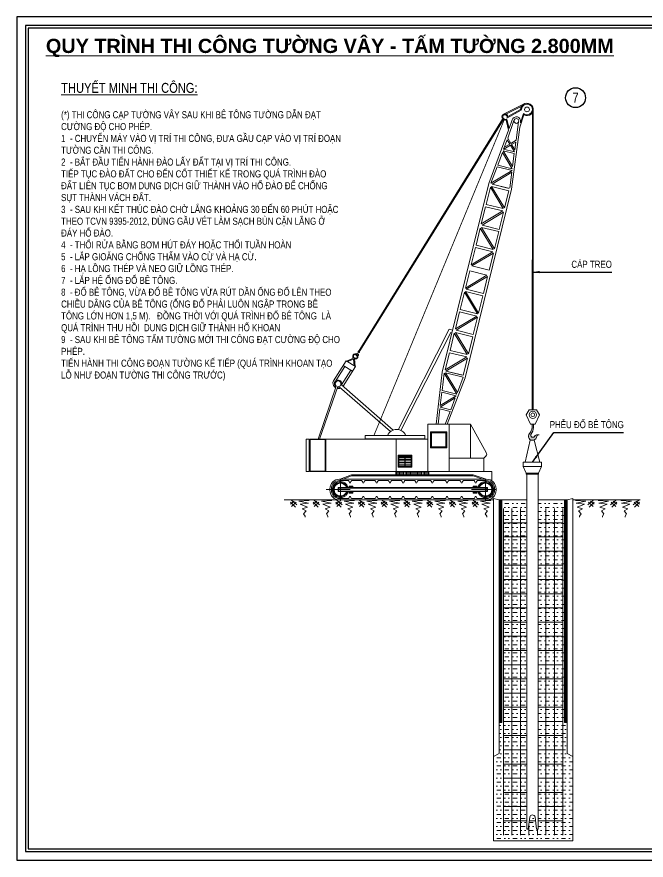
# Model space of a CAD drawing. Header units: millimetres. Extents: x -376071 to 28028791, y -269234 to 29325.
# Drawn here: x 279467 to 301639, y -216477 to -186777 of the extents above; entities that cross this region are included whole.
import ezdxf
from ezdxf.enums import TextEntityAlignment as Align

# ---------------------------------------------------------------- set-up
doc = ezdxf.new("R2010")
doc.units = ezdxf.units.MM
doc.header["$LTSCALE"] = 100
doc.set_wipeout_variables(frame=1)
doc.linetypes.add('CENTER', pattern=[50.8, 31.75, -6.35, 6.35, -6.35])
doc.linetypes.add('CONTINOUS', pattern=[0])
for name, color, linetype in [('01. TEXT TIEU DE', 7, 'Continuous'), ('03. HATCH 01', 8, 'Continuous'), ('03. HATCH 03', 5, 'Continuous')]:
    doc.layers.add(name, color=color, linetype=linetype)
for name, color, linetype, lineweight in [('02. leader', 8, 'CONTINOUS', 5), ('02. NET BAO', 7, 'CONTINOUS', 13), ('02. Net dam', 7, 'CONTINOUS', 13), ('02. net manh', 8, 'CONTINOUS', 0)]:
    doc.layers.add(name, color=color, linetype=linetype, lineweight=lineweight)
doc.styles.add('Arial 0.8', font='arial_0.ttf', dxfattribs={"width": 0.8, "height": 250})
doc.styles.add('Arial 1.2', font='arial_0.ttf', dxfattribs={"width": 1.2, "height": 500})
doc.dimstyles.new('KT1', dxfattribs={"dimtxt": 250, "dimasz": 1000, "dimexe": 100, "dimexo": 100, "dimgap": 50, "dimtad": 1, "dimdec": 0, "dimzin": 2, "dimdsep": 46, "dimtxsty": 'Standard', "dimblk2": 'OBLIQUE', "dimcen": 0.09, "dimdle": 100, "dimclrt": 2, "dimadec": 0, "dimazin": 0, "dimtfac": 1, "dimtdec": 0, "dimtofl": 0, "dimtmove": 0, "dimatfit": 3, "dimfxl": 1, "dimtolj": 1, "dimtzin": 2, "dimarcsym": 0})

# ---------------------------------------------------------------- blocks, each defined once
blk = doc.blocks.new('*U338')
at = {"layer": '02. net manh'}
for p, q in [((-198, 264), (-329, 166)), ((-132, 232), (-296, 75)), ((329, 296), (-37, 262)), ((-37, 262), (309, 199)), ((309, 199), (12, 158)), ((12, 158), (274, 61)), ((274, 61), (88, -8)), ((88, -8), (219, -70)), ((219, -70), (136, -180)), ((136, -180), (184, -256)), ((184, -256), (184, -297))]:
    blk.add_line(p, q, dxfattribs=at)
for points in [[(-107, 133), (-296, 297)], [(-148, 59), (-329, 232)]]:
    blk.add_lwpolyline(points, dxfattribs=at)
blk = doc.blocks.new('*U337')
at = {"color": 0, "linetype": 'ByBlock', "lineweight": -2, "transparency": 16777216}
for p in [(-6400, 0), (-5600, 0), (-4800, 0), (-4000, 0), (-3200, 0), (-2400, 0), (-1600, 0), (-800, 0), (0, 0)]:
    blk.add_blockref('*U338', p, dxfattribs=at)
blk = doc.blocks.new('_OBLIQUE')
at = {"color": 0, "linetype": 'ByBlock'}
blk.add_line((-0.5, -0.5), (0.5, 0.5), dxfattribs=at)
blk = doc.blocks.new('*U301')
blk.add_wipeout([(-200, 0), (200, 0), (200, -12500), (150, -12500), (95, -12079), (86, -12053), (73, -12035), (53, -12018), (39, -12010), (16, -12004), (0, -12002), (-22, -12005), (-38, -12010), (-54, -12018), (-70, -12032), (-81, -12045), (-87, -12055), (-92, -12068), (-95, -12079), (-150, -12500), (-200, -12500)]).dxf.layer = '02. Net dam'
at = {"layer": '02. Net dam'}
blk.add_lwpolyline([(200, 0), (200, -12500), (150, -12500), (95, -12079, 0.803631), (-95, -12079), (-150, -12500), (-200, -12500), (-200, 0)], format="xyb", close=True, dxfattribs=at)
blk = doc.blocks.new('*U310')
at = {"layer": '02. net manh'}
h = blk.add_hatch(dxfattribs=at)
h.set_pattern_fill('ANSI37', color=256, scale=1.08, style=0)
h.set_pattern_definition([(45, (-20838.07969, -33322.4676), (-0.09545941546, 0.09545941546), []), (135, (-20838.07969, -33322.4676), (-0.09545941546, -0.09545941546), [])])
h.paths.add_polyline_path([(-1730, 2375, 0.413975), (-1716, 2604, -0.167509), (-1817, 2843), (-1817, 2973), (-1846, 2973), (-1872, 2973), (-1872, 2843, 0.166919), (-1769, 2560, -0.37486), (-1816, 2461)])
h.paths.add_polyline_path([(-1816, 2461, -0.325623), (-1912, 2482, 0.383868), (-2090, 2545, -0.345642), (-2000, 2497, 0.646507), (-1730, 2375)])
at = {"lineweight": 0}
for p, q in [((-1988, 3533), (-2105, 3338)), ((-2105, 3338), (-1935, 2973)), ((-1988, 3533), (-1847, 3533)), ((-1706, 3533), (-1847, 3533)), ((-1588, 3338), (-1758, 2973)), ((-1706, 3533), (-1588, 3338)), ((-1935, 2973), (-1847, 2973)), ((-1758, 2973), (-1847, 2973))]:
    blk.add_line(p, q, dxfattribs=at)
at = {"layer": '02. NET BAO'}
for p, q in [((-1872, 2843), (-1872, 2973)), ((-1817, 2843), (-1817, 2973))]:
    blk.add_line(p, q, dxfattribs=at)
for centre, radius, start, end in [((-1408, 2851), 464, 181.0451, 218.9506), ((-1421, 2869), 397, 183.8282, 221.6445), ((-2036, 2414), 142, 28.7217, 112.7224), ((-2076, 2463), 82.6, 23.8169, 100.0862), ((-1838, 2497), 162, 180, 42.0247), ((-1849, 2537), 83.1, 221.3405, 15.6823)]:
    blk.add_arc(centre, radius, start, end, dxfattribs=at)
at = {"layer": '02. Net dam'}
for p, q in [((-918, 14532), (-1043, 14872)), ((-1339, 14596), (-1018, 12169)), ((-129, 12389), (-898, 14478)), ((1694, 5005), (-129, 12389)), ((-1018, 12169), (805, 4786)), ((5459, 5451), (5093, 5219)), ((5459, 5451), (5959, 4662)), ((1933, 2963), (1694, 5005)), ((5093, 5219), (5579, 4452)), ((805, 4786), (1506, 2963)), ((-25, 1862), (591, 2963)), ((591, 2963), (591, 1639)), ((1427, 2963), (591, 2963)), ((2263, 2374), (4741, 2374)), ((72, 1639), (-9, 1718)), ((1427, 1639), (72, 1639)), ((72, 1639), (72, 1121)), ((72, 1121), (-246, 1121)), ((-246, 1121), (-246, 747)), ((72, 1121), (1427, 1121)), ((-408, 379), (-408, 436)), ((-354, 379), (-354, 436))]:
    blk.add_line(p, q, dxfattribs=at)
at = {"layer": '02. Net dam', "linetype": 'Continuous'}
for p, q in [((-696, 14891), (4963, 5768)), ((-667, 14909), (4992, 5786)), ((-1365, 14792), (-1361, 14761)), ((-29, 815), (5713, 815)), ((6092, 436), (6092, 379)), ((-29, 0), (5713, 0))]:
    blk.add_line(p, q, dxfattribs=at)
at = {"layer": '02. Net dam'}
for points in [[(-898, 14478), (-803, 14864), (-738, 14875, 1.984807), (-874, 15006), (-1369, 15283), (-1386, 15347, 2.924165), (-1501, 15072), (-1339, 14596)], [(4988, 5790), (4989, 5803, 1.378328), (4941, 5791, 0.14046), (4974, 5761, 0.052226), (5038, 5737, -1.710555), (4974, 5671, -0.246655), (4982, 5711, 5.092194)], [(5855, 4425, 1.05359), (5684, 4658, 0.347153), (5634, 4550), (5642, 4506), (3615, 2734)], [(6558, 2374), (5847, 4449), (5884, 4517, 1.354461), (5670, 4510, 0.365923), (5724, 4449), (5787, 4435), (6501, 2374)], [(5959, 4662), (5974, 4601, -0.271297), (5868, 4386, 1.947893)], [(3725, 2675), (5723, 4410), (5789, 4402, 0.016649), (5798, 4403)], [(5680, 4373, 0.139571), (5811, 4366)]]:
    blk.add_lwpolyline(points, format="xyb", dxfattribs=at)
at = {"layer": '02. Net dam', "linetype": 'Continuous'}
for points in [[(-1864, 15284), (-1864, 3533), (-1829, 3533), (-1831, 15284)], [(5698, 815), (5253, 984), (1803, 984), (484, 984), (-29, 815)]]:
    blk.add_lwpolyline(points, dxfattribs=at)
at = {"layer": '02. Net dam'}
for points in [[(-1511, 15501), (-705, 15095)], [(3419, 2751), (1422, 6685), (1287, 6652)], [(3314, 2718), (1365, 6559), (1313, 6547)], [(4741, 2374), (6259, 2374), (6259, 1121), (4741, 1121)], [(4741, 1121), (4741, 1121), (2263, 1121)]]:
    blk.add_lwpolyline(points, dxfattribs=at)
at = {"layer": '02. Net dam', "linetype": 'Continuous', "const_width": 32.5}
blk.add_lwpolyline([(4370, 2529), (-728, 14877)], dxfattribs=at)
at = {"layer": '02. Net dam'}
for points in [[(2263, 1121), (2263, 2963), (1427, 2963), (1427, 1121)], [(2374, 2529), (4715, 2529), (4715, 2392), (2374, 2392)], [(6877, 2374), (6877, 1121), (6272, 1121), (6272, 2374)], [(7021, 2374), (7021, 1121), (6902, 1121), (6902, 2374)]]:
    blk.add_lwpolyline(points, close=True, dxfattribs=at)
for centre, radius, start, end in [((-1204, 14832), 166, 13.868, 193.868), ((3484, 2360), 397, 25.1787, 154.8213), ((63, 1799), 108, 144.607, 228.4874)]:
    blk.add_arc(centre, radius, start, end, dxfattribs=at)
at = {"layer": '02. Net dam', "linetype": 'Continuous'}
for centre, start, end in [((-29, 436), 90, 180), ((5713, 436), 0, 90), ((-29, 379), 180, 270), ((5713, 379), 270, 0)]:
    blk.add_arc(centre, 379, start, end, dxfattribs=at)
at = {"layer": '02. net manh'}
for p, q in [((-1293, 14802), (-1193, 14079)), ((-865, 14165), (-1111, 14847)), ((-1193, 14079), (-990, 13957)), ((-1183, 14009), (-1142, 13707)), ((-1183, 14009), (-1019, 13910)), ((-1019, 13910), (-1142, 13707)), ((-1130, 13620), (-972, 13882)), ((-990, 13957), (-865, 14165)), ((-972, 13882), (-714, 13726)), ((-841, 14099), (-943, 13929)), ((-943, 13929), (-733, 13802)), ((-707, 13728), (-841, 14099)), ((-707, 13728), (-1130, 13623)), ((-1130, 13623), (-1130, 13620)), ((-684, 13665), (-1121, 13557)), ((-1121, 13557), (-1054, 13051)), ((-684, 13665), (-1054, 13051)), ((-1043, 12964), (-659, 13599)), ((-477, 13104), (-659, 13599)), ((-477, 13104), (-1043, 12964)), ((-447, 13042), (-1040, 12896)), ((-1040, 12896), (-209, 12393)), ((-209, 12393), (-447, 13042)), ((-1031, 12826), (-256, 12358)), ((-1031, 12826), (-950, 12211)), ((-256, 12358), (-929, 12191)), ((-234, 12269), (-907, 12102)), ((-256, 12358), (-891, 12201)), ((-234, 12269), (-741, 11429)), ((-694, 11401), (-187, 12240)), ((-21, 11567), (-187, 12240)), ((-741, 11429), (-907, 12102)), ((-21, 11567), (-694, 11401)), ((-700, 11265), (139, 10758)), ((-534, 10591), (-700, 11265)), ((1, 11478), (-672, 11312)), ((-672, 11312), (168, 10805)), ((168, 10805), (1, 11478)), ((139, 10758), (-534, 10591)), ((161, 10669), (-512, 10503)), ((161, 10669), (-346, 9829)), ((-299, 9801), (208, 10640)), ((374, 9967), (208, 10640)), ((-346, 9829), (-512, 10503)), ((374, 9967), (-299, 9801)), ((-305, 9665), (534, 9158)), ((-139, 8992), (-305, 9665)), ((396, 9878), (-277, 9712)), ((-277, 9712), (563, 9205)), ((563, 9205), (396, 9878)), ((534, 9158), (-139, 8992)), ((622, 8965), (-52, 8799)), ((788, 8292), (622, 8965)), ((-80, 8752), (760, 8245)), ((86, 8079), (-80, 8752)), ((-52, 8799), (788, 8292)), ((760, 8245), (86, 8079)), ((782, 8156), (108, 7990)), ((274, 7316), (108, 7990)), ((782, 8156), (274, 7316)), ((321, 7288), (829, 8128)), ((995, 7454), (829, 8128)), ((995, 7454), (321, 7288)), ((1017, 7365), (343, 7199)), ((1183, 6692), (1017, 7365)), ((481, 6479), (315, 7152)), ((315, 7152), (1155, 6645)), ((343, 7199), (1183, 6692)), ((1155, 6645), (481, 6479)), ((1176, 6556), (503, 6390)), ((669, 5717), (503, 6390)), ((1176, 6556), (669, 5717)), ((716, 5688), (1224, 6528)), ((1390, 5854), (1224, 6528)), ((1390, 5854), (716, 5688)), ((1412, 5765), (738, 5599)), ((1578, 5092), (1412, 5765)), ((5017, 5743), (5043, 5703)), ((710, 5552), (1550, 5045)), ((876, 4879), (710, 5552)), ((738, 5599), (1578, 5092)), ((1550, 5045), (876, 4879)), ((1567, 4974), (877, 4804)), ((1550, 5045), (914, 4888)), ((1567, 4974), (1105, 4209)), ((1130, 4144), (1625, 4963)), ((1625, 4963), (1704, 4286)), ((5575, 5268), (5209, 5036)), ((5273, 5076), (5637, 4502)), ((5511, 5227), (5895, 4622)), ((877, 4804), (1105, 4209)), ((1704, 4286), (1130, 4144)), ((1713, 4213), (1157, 4075)), ((1157, 4075), (1773, 3703)), ((1189, 3992), (1366, 3532)), ((1781, 3634), (1189, 3992)), ((1713, 4213), (1773, 3703)), ((1781, 3634), (1366, 3532)), ((1789, 3561), (1392, 3463)), ((1392, 3463), (1585, 2963)), ((1789, 3561), (1859, 2963)), ((1427, 1121), (1427, 2963)), ((3502, 2374), (3502, 1121)), ((3143, 1733), (3143, 1301)), ((3165, 1733), (3165, 1301)), ((3143, 1301), (3032, 1301))]:
    blk.add_line(p, q, dxfattribs=at)
at = {"layer": '02. net manh', "linetype": 'Continuous'}
for p, q in [((2240, 1104), (2240, 984)), ((2288, 1104), (2288, 984)), ((2342, 1104), (2342, 984)), ((2396, 1104), (2396, 984)), ((2450, 1104), (2450, 984)), ((2504, 1104), (2504, 984)), ((2558, 1104), (2558, 984)), ((2612, 1104), (2612, 984)), ((2666, 1104), (2666, 984)), ((2720, 1104), (2720, 984)), ((2775, 1104), (2775, 984)), ((2829, 1104), (2829, 984)), ((2883, 1104), (2883, 984)), ((2937, 1104), (2937, 984)), ((2991, 1104), (2991, 984)), ((3045, 1104), (3045, 984)), ((3100, 1104), (3100, 984)), ((3154, 1104), (3154, 984)), ((3208, 1104), (3208, 984)), ((3262, 1104), (3262, 984)), ((3316, 1104), (3316, 984)), ((3371, 1104), (3371, 984)), ((3425, 1104), (3425, 984)), ((3479, 1104), (3479, 984)), ((-29, 761), (316, 761)), ((363, 676), (404, 676)), ((451, 761), (871, 761)), ((918, 676), (959, 676)), ((1006, 761), (1438, 761)), ((1485, 676), (1526, 676)), ((1573, 761), (2016, 761)), ((2063, 676), (2104, 676)), ((2151, 761), (2639, 761)), ((2686, 676), (2727, 676)), ((2774, 761), (3159, 761)), ((3206, 676), (3247, 676)), ((3294, 761), (3678, 761)), ((3725, 676), (3766, 676)), ((3813, 761), (4198, 761)), ((4245, 676), (4286, 676)), ((4333, 761), (4717, 761)), ((4764, 676), (4806, 676)), ((4853, 761), (5237, 761)), ((5284, 676), (5325, 676)), ((5372, 761), (5713, 761)), ((-77, 329), (-77, 488)), ((-77, 488), (5774, 488)), ((-55, 351), (-55, 467)), ((-55, 467), (5752, 467)), ((5752, 351), (-55, 351)), ((5752, 467), (5752, 351)), ((5774, 488), (5774, 329)), ((6038, 436), (6038, 379)), ((5774, 329), (-77, 329)), ((316, 54), (-29, 54)), ((404, 139), (363, 139)), ((871, 54), (451, 54)), ((959, 139), (918, 139)), ((1438, 54), (1006, 54)), ((1526, 139), (1485, 139)), ((2016, 54), (1573, 54)), ((2104, 139), (2063, 139)), ((2639, 54), (2151, 54)), ((2727, 139), (2686, 139)), ((3159, 54), (2774, 54)), ((3247, 139), (3206, 139)), ((3678, 54), (3294, 54)), ((3766, 139), (3725, 139)), ((4198, 54), (3813, 54)), ((4286, 139), (4245, 139)), ((4717, 54), (4333, 54)), ((4806, 139), (4764, 139)), ((5237, 54), (4853, 54)), ((5325, 139), (5284, 139)), ((5713, 54), (5372, 54))]:
    blk.add_line(p, q, dxfattribs=at)
at = {"layer": '02. net manh', "linetype": 'CENTER'}
for p, q in [((0, -46), (0, 821)), ((5684, -46), (5684, 821)), ((555, 407), (-384, 407)), ((6240, 407), (5300, 407))]:
    blk.add_line(p, q, dxfattribs=at)
at = {"layer": '02. net manh'}
for points in [[(-918, 14532), (-830, 14893), (-744, 14907, 3.455735), (-827, 14942), (-1397, 15261), (-1417, 15338, 3.452721), (-1484, 15123), (-1361, 14761)], [(5138, 5520, 0.058144), (5124, 5518, -7.300134), (5171, 5545), (5171, 5545)], [(5440, 5439), (5173, 5545, 0.003182), (5171, 5545, 0.003182)]]:
    blk.add_lwpolyline(points, format="xyb", dxfattribs=at)
for points in [[(-1417, 15418), (-792, 15103)], [(5138, 5520), (5111, 5230)], [(5168, 5513), (5144, 5251)], [(5407, 5418), (5168, 5513)], [(3143, 1301), (2909, 1301), (2909, 1733), (3143, 1733)], [(3143, 1687), (2909, 1687)], [(3399, 1733), (3399, 1301), (3165, 1301)], [(3165, 1733), (3399, 1733)], [(3165, 1687), (3399, 1687)], [(3143, 1644), (2909, 1644)], [(3143, 1582), (2909, 1582)], [(3143, 1538), (2909, 1538)], [(3143, 1538), (2909, 1538)], [(3143, 1473), (2909, 1473)], [(3143, 1408), (2909, 1408)], [(3143, 1343), (2909, 1343)], [(3165, 1644), (3399, 1644)], [(3165, 1582), (3399, 1582)], [(3165, 1538), (3399, 1538)], [(3165, 1538), (3399, 1538)], [(3165, 1473), (3399, 1473)], [(3165, 1408), (3399, 1408)], [(3165, 1343), (3399, 1343)]]:
    blk.add_lwpolyline(points, dxfattribs=at)
blk.add_lwpolyline([(5141, 5551, 0.067494), (5116, 5548, -9.957373), (5142, 5561), (5141, 5551)], format="xyb", close=True, dxfattribs=at)
for points in [[(2162, 2672), (2162, 2039), (1513, 2039), (1513, 2672)], [(2129, 2640), (2129, 2071), (1546, 2071), (1546, 2640)], [(2118, 2629), (2118, 2082), (1557, 2082), (1557, 2629)], [(6866, 2363), (6866, 1131), (6283, 1131), (6283, 2363)], [(3421, 1755), (3421, 1280), (2888, 1280), (2888, 1755)]]:
    blk.add_lwpolyline(points, close=True, dxfattribs=at)
at = {"layer": '02. net manh', "linetype": 'Continuous'}
blk.add_lwpolyline([(3514, 984), (3514, 1104), (2222, 1104), (2222, 984)], close=True, dxfattribs=at)
for points in [[(5576, 815), (5245, 941), (491, 941), (110, 815)], [(348, 488), (348, 543), (490, 543)], [(370, 488), (370, 521), (468, 521)], [(468, 521), (468, 488)], [(490, 543), (490, 488)], [(5203, 488), (5203, 543), (5344, 543)], [(5224, 488), (5224, 521), (5322, 521)], [(5322, 521), (5322, 488)], [(5344, 543), (5344, 488)], [(490, 329), (490, 268), (348, 268), (348, 329)], [(468, 329), (468, 290), (370, 290), (370, 329)], [(5344, 329), (5344, 268), (5203, 268), (5203, 329)], [(5322, 329), (5322, 290), (5224, 290), (5224, 329)]]:
    blk.add_lwpolyline(points, dxfattribs=at)
for points in [[(451, 761), (871, 761, -0.419526)], [(1006, 761), (1438, 761, -0.419214)], [(1573, 761), (2016, 761, -0.418909)], [(2151, 761), (2639, 761, -0.418597)], [(2774, 761), (3159, 761, -0.418352)]]:
    blk.add_lwpolyline(points, format="xyb", dxfattribs=at)
at = {"layer": '02. net manh'}
for centre, radius in [((-1621, 15284), 92.9), ((-1204, 14832), 92.9), ((-1847, 3335), 144), ((-1847, 3335), 70.9)]:
    blk.add_circle(centre, radius, dxfattribs=at)
at = {"layer": '02. net manh', "linetype": 'Continuous'}
for centre, radius, start, end in [((-29, 436), 325, 90, 180), ((0, 407), 315, 14.8758, 345.573), ((0, 407), 283, 16.6335, 343.8711), ((0, 407), 272, 16.6335, 343.8711), ((260, 674), 103, 1.2004, 57.0879), ((507, 674), 103, 122.9121, 178.7996), ((815, 674), 103, 1.2004, 57.0879), ((1063, 674), 103, 122.9121, 178.7996), ((1382, 674), 103, 1.2004, 57.0879), ((1629, 674), 103, 122.9121, 178.7996), ((1959, 674), 103, 1.2004, 57.0879), ((2207, 674), 103, 122.9121, 178.7996), ((2583, 674), 103, 1.2004, 57.0879), ((2830, 674), 103, 122.9121, 178.7996), ((3102, 674), 103, 1.2004, 57.0879), ((3350, 674), 103, 122.9121, 178.7996), ((3622, 674), 103, 1.2004, 57.0879), ((3870, 674), 103, 122.9121, 178.7996), ((4142, 674), 103, 1.2004, 57.0879), ((4389, 674), 103, 122.9121, 178.7996), ((4661, 674), 103, 1.2004, 57.0879), ((4909, 674), 103, 122.9121, 178.7996), ((5181, 674), 103, 1.2004, 57.0879), ((5428, 674), 103, 122.9121, 178.7996), ((5684, 407), 315, 194.427, 165.1242), ((5684, 407), 283, 196.1289, 163.3665), ((5684, 407), 272, 196.1289, 163.3665), ((5713, 436), 325, 0, 90), ((-29, 379), 325, 180, 270), ((0, 407), 250, 18.8714, 341.7058), ((5684, 407), 250, 198.2942, 161.1286), ((5713, 379), 325, 270, 0), ((260, 141), 103, 302.9121, 358.7996), ((507, 141), 103, 181.2004, 237.0879), ((815, 141), 103, 302.9121, 358.7996), ((1063, 141), 103, 181.2004, 237.0879), ((1382, 141), 103, 302.9121, 358.7996), ((1629, 141), 103, 181.2004, 237.0879), ((1959, 141), 103, 302.9121, 358.7996), ((2207, 141), 103, 181.2004, 237.0879), ((2583, 141), 103, 302.9121, 358.7996), ((2830, 141), 103, 181.2004, 237.0879), ((3102, 141), 103, 302.9121, 358.7996), ((3350, 141), 103, 181.2004, 237.0879), ((3622, 141), 103, 302.9121, 358.7996), ((3870, 141), 103, 181.2004, 237.0879), ((4142, 141), 103, 302.9121, 358.7996), ((4389, 141), 103, 181.2004, 237.0879), ((4661, 141), 103, 302.9121, 358.7996), ((4909, 141), 103, 181.2004, 237.0879), ((5181, 141), 103, 302.9121, 358.7996), ((5428, 141), 103, 181.2004, 237.0879)]:
    blk.add_arc(centre, radius, start, end, dxfattribs=at)
blk = doc.blocks.new('Khung A3 COR3')
at = {"ltscale": 2000}
for points in [[(420, 0), (420, 297), (0, 297), (0, 0)], [(417, 3), (417, 294), (3, 294), (3, 3)], [(365, 4), (365, 293), (4, 293), (4, 4)]]:
    blk.add_lwpolyline(points, close=True, dxfattribs=at)
at = {"style": 'Arial 0.8', "width": 0.8}
blk.add_attdef('TENBANVE_001', (387.9, 33.5), '', height=2.5, dxfattribs=at)
blk.add_attdef('SOHIEU', text='', height=2.5, dxfattribs=at).set_placement((391, 7.25), align=Align.MIDDLE_CENTER)
blk = doc.blocks.new('CSW')
at = {"lineweight": 0}
blk.add_wipeout([(0, -9081), (-200, -8981), (-200, -50), (0, 0)], dxfattribs=at)
at = {"layer": '03. HATCH 03', "lineweight": 0}
h = blk.add_hatch(dxfattribs=at)
h.set_pattern_fill('ANSI31', color=256, scale=10)
h.set_pattern_definition([(45, (-297571.658, 240559.967), (-22.4506403, 22.4506403), [])])
h.paths.add_polyline_path([(-300, -7881), (-200, -7881), (-200, -50), (-300, -50)])
at = {"layer": '02. Net dam'}
for points in [[(0, -9081), (-200, -8981), (-200, -50), (0, 0)], [(-300, -7881), (-200, -7881), (-200, -50), (-300, -50)]]:
    blk.add_lwpolyline(points, close=True, dxfattribs=at)
at = {"layer": '02. Net dam', "const_width": 16.4}
blk.add_lwpolyline([(-300, -50), (-300, -7881)], dxfattribs=at)
blk = doc.blocks.new('*U340')
at = {"layer": '02. net manh'}
for p, q in [((-198, 264), (-329, 166)), ((-132, 232), (-296, 75)), ((329, 296), (-37, 262)), ((-37, 262), (309, 199)), ((309, 199), (12, 158)), ((12, 158), (274, 61)), ((274, 61), (88, -8)), ((88, -8), (219, -70)), ((219, -70), (136, -180)), ((136, -180), (184, -256)), ((184, -256), (184, -297))]:
    blk.add_line(p, q, dxfattribs=at)
for points in [[(-107, 133), (-296, 297)], [(-148, 59), (-329, 232)]]:
    blk.add_lwpolyline(points, dxfattribs=at)
blk = doc.blocks.new('*U339')
at = {"color": 0, "linetype": 'ByBlock', "lineweight": -2, "transparency": 16777216}
for p in [(-1600, 0), (-800, 0), (0, 0)]:
    blk.add_blockref('*U340', p, dxfattribs=at)
blk = doc.blocks.new('Rebar cage 3')
at = {"layer": '02. Net dam', "color": 1, "lineweight": 0}
for p, q in [((-1050, -11500), (-1050, 0)), ((-750, -11500), (-750, 0)), ((-450, -11500), (-450, 0)), ((-150, -11500), (-150, 0)), ((150, -11500), (150, 0)), ((450, -11500), (450, 0)), ((750, -11500), (750, 0)), ((1050, -11500), (1050, 0)), ((-1050, -500), (1050, -500)), ((-1050, -1000), (1050, -1000)), ((-1050, -1500), (1050, -1500)), ((-1050, -2000), (1050, -2000)), ((-1050, -2500), (1050, -2500)), ((-1050, -3000), (1050, -3000)), ((-1050, -3500), (1050, -3500)), ((-1050, -4000), (1050, -4000)), ((-1050, -4500), (1050, -4500)), ((-1050, -5000), (1050, -5000)), ((-1050, -5500), (1050, -5500)), ((-1050, -6000), (1050, -6000)), ((-1050, -6500), (1050, -6500)), ((-1050, -7000), (1050, -7000)), ((-1050, -7500), (1050, -7500)), ((-1050, -8000), (1050, -8000)), ((-1050, -8500), (1050, -8500)), ((-1050, -9000), (1050, -9000)), ((-1050, -9500), (1050, -9500)), ((-1050, -10000), (1050, -10000)), ((-1050, -10500), (1050, -10500)), ((-1050, -11000), (1050, -11000))]:
    blk.add_line(p, q, dxfattribs=at)
blk = doc.blocks.new('Tagnumber')
blk.add_wipeout([(0, 25), (1.4, 25), (2.1, 24.9), (2.6, 24.9), (3.4, 24.8), (4.1, 24.7), (4.7, 24.6), (5.3, 24.4), (5.7, 24.4), (6.3, 24.2), (6.9, 24), (7.7, 23.8), (8.5, 23.5), (9, 23.3), (9.9, 22.9), (10.7, 22.6), (11.5, 22.2), (12, 21.9), (12.6, 21.6), (13.1, 21.3), (13.5, 21), (13.9, 20.8), (14.4, 20.4), (14.9, 20.1), (15.4, 19.7), (15.9, 19.3), (16.6, 18.7), (17.3, 18.1), (17.9, 17.5), (18.4, 17), (18.9, 16.3), (19.5, 15.7), (19.8, 15.3), (20.1, 14.9), (20.3, 14.6), (20.8, 13.8), (21.1, 13.3), (21.4, 12.9), (21.9, 12.1), (22.1, 11.8), (22.5, 10.9), (22.8, 10.2), (23, 9.8), (23.3, 9.1), (23.5, 8.5), (23.7, 7.9), (23.9, 7.5), (24, 6.9), (24.2, 6.1), (24.4, 5.6), (24.5, 4.9), (24.6, 4.3), (24.7, 3.6), (24.8, 2.9), (24.9, 2.2), (24.9, 1.7), (25, 1), (25, 0.4), (25, -0.4), (25, -1.1), (24.9, -2), (24.9, -2.6), (24.8, -3.4), (24.6, -4.2), (24.5, -5.1), (24.3, -6.1), (24.1, -6.8), (23.8, -7.6), (23.5, -8.4), (23.1, -9.5), (22.8, -10.2), (22.5, -10.9), (22.1, -11.7), (21.8, -12.2), (21.4, -13), (21.1, -13.5), (20.6, -14.2), (20.2, -14.7), (19.8, -15.2), (19.4, -15.8), (18.9, -16.3), (18.5, -16.8), (17.9, -17.5), (17.4, -18), (16.8, -18.6), (16.3, -19), (15.5, -19.7), (14.9, -20.1), (14.3, -20.5), (13.6, -21), (13, -21.3), (12.1, -21.9), (11.6, -22.2), (11, -22.5), (10.5, -22.7), (10, -22.9), (9, -23.3), (8.3, -23.6), (7.6, -23.8), (7, -24), (6.4, -24.2), (5.3, -24.4), (4.3, -24.6), (3.3, -24.8), (2.6, -24.9), (1.8, -24.9), (1, -25), (0.3, -25), (-0.7, -25), (-1.6, -24.9), (-2.5, -24.9), (-3.6, -24.7), (-4.6, -24.6), (-5.6, -24.4), (-6.4, -24.2), (-7.5, -23.8), (-8.3, -23.6), (-9.1, -23.3), (-9.9, -23), (-10.5, -22.7), (-11.2, -22.4), (-11.9, -22), (-12.6, -21.6), (-13.4, -21.1), (-14, -20.7), (-14.7, -20.2), (-15.3, -19.8), (-15.8, -19.4), (-16.5, -18.8), (-17, -18.3), (-17.6, -17.8), (-18, -17.3), (-18.4, -16.9), (-19, -16.2), (-19.6, -15.5), (-20.2, -14.7), (-20.7, -13.9), (-21.2, -13.2), (-21.7, -12.3), (-22.1, -11.7), (-22.5, -10.8), (-22.8, -10.3), (-23.1, -9.5), (-23.5, -8.6), (-23.8, -7.6), (-24, -6.9), (-24.4, -5.6), (-24.5, -4.8), (-24.6, -4.3), (-24.8, -3.3), (-24.8, -2.8), (-24.9, -2.2), (-24.9, -1.7), (-25, -1.1), (-25, 0), (-25, 0.8), (-25, 1.5), (-24.9, 2.3), (-24.8, 3.1), (-24.7, 3.9), (-24.5, 4.7), (-24.3, 5.8), (-24.1, 6.8), (-23.7, 7.9), (-23.4, 8.7), (-23.1, 9.6), (-22.8, 10.2), (-22.5, 10.9), (-22.3, 11.3), (-21.9, 12), (-21.7, 12.5), (-21.2, 13.2), (-20.7, 14.1), (-20.2, 14.7), (-19.7, 15.4), (-19.1, 16.2), (-18.7, 16.6), (-18.2, 17.2), (-17.9, 17.5), (-17.5, 17.9), (-17.1, 18.2), (-16.7, 18.6), (-15.7, 19.4), (-15.1, 20), (-14.5, 20.4), (-13.9, 20.8), (-13.3, 21.2), (-12.5, 21.7), (-11.6, 22.1), (-10.7, 22.6), (-9.8, 23), (-8.7, 23.4), (-7.6, 23.8), (-6.1, 24.2), (-4.8, 24.5), (-3.9, 24.7), (-2.9, 24.8), (-1.3, 25), (-0.6, 25)])
blk.add_circle((0, 0), 25)
blk = doc.blocks.new('Tag number')
blk.add_blockref('Tagnumber', (0, 0))
at = {"style": 'Arial 0.8', "width": 0.8}
blk.add_attdef('TAGNUMBER', text='', height=25, dxfattribs=at).set_placement((0, 0), align=Align.MIDDLE_CENTER)

msp = doc.modelspace()

# ---------------------------------------------------------------- hatches: boundary and pattern name
at = {"layer": '03. HATCH 01', "lineweight": 0}
h = msp.add_hatch(dxfattribs=at)
h.set_pattern_fill('MUDST', color=256, scale=22.4)
h.set_pattern_definition([(0, (10476.05, 134333.64), (284.48, 142.24), [142.24, -142.24, 0, -142.24, 0, -142.24])])
h.paths.add_polyline_path([(296258.2, -203792.5), (299058.2, -203792.5), (299058.2, -215792.5), (296258.2, -215792.5)])

# ---------------------------------------------------------------- linework, layer by layer
at = {"lineweight": 0, "elevation": -1409.8}
msp.add_lwpolyline([(296258.2, -203792.5), (299058.2, -203792.5), (299058.2, -215792.5), (296258.2, -215792.5)], close=True, dxfattribs=at)
at = {"layer": '02. Net dam', "lineweight": 0}
for p, q in [((297547.9, -201689.9, -1409.8), (297371.2, -202462.8, -1409.8)), ((297693, -201689.5, -1409.8), (297891.2, -202462.8, -1409.8)), ((297311.2, -202612.8, -1409.8), (297411.2, -202852.8, -1409.8)), ((297951.2, -202612.8, -1409.8), (297851.2, -202852.8, -1409.8))]:
    msp.add_line(p, q, dxfattribs=at)
at = {"layer": '02. Net dam'}
msp.add_line((288890.5, -203792.8, -1409.8), (301426.8, -203792.8, -1409.8), dxfattribs=at)
at = {"layer": '02. Net dam', "lineweight": 0, "elevation": -1409.8}
for points in [[(297951.2, -202612.8), (297951.2, -202462.8), (297311.2, -202462.8), (297311.2, -202612.8)], [(297851.2, -202852.8), (297411.2, -202852.8), (297411.2, -202882.8), (297851.2, -202882.8)]]:
    msp.add_lwpolyline(points, close=True, dxfattribs=at)

# ---------------------------------------------------------------- block references
at = {"xscale": 100, "yscale": 100, "zscale": 100}
msp.add_blockref('Khung A3 COR3', (279467.5, -216477.2, -881.1), dxfattribs=at)
at = {"lineweight": 0, "xscale": -0.9, "yscale": 0.9, "zscale": 0.9}
msp.add_blockref('*U310', (295982.3, -203792.8, -1409.8), dxfattribs=at)
at = {"lineweight": 0}
msp.add_blockref('*U337', (295836.2, -204101.5, -1938.5), dxfattribs=at)
at = {"lineweight": 0, "xscale": -1}
msp.add_blockref('*U339', (299480.3, -204101.5, -1938.5), dxfattribs=at)

# ---------------------------------------------------------------- texts
at = {"lineweight": 0, "attachment_point": 1, "style": 'Arial 0.8'}
for s, insert, char_height, width in [('{\\LTHUYẾT MINH THI CÔNG:}', (281031.1, -189103.2), 350, 7060.366), ('(*) THI CÔNG CẠP TƯỜNG VÂY SAU KHI BÊ TÔNG TƯỜNG DẪN ĐẠT CƯỜNG ĐỘ CHO PHÉP.\\P1  - CHUYỂN MÁY VÀO VỊ TRÍ THI CÔNG, ĐƯA GẦU CẠP VÀO VỊ TRÍ ĐOẠN TƯỜNG CẦN THI CÔNG.\\P2  - BẮT ĐẦU TIẾN HÀNH ĐÀO LẤY ĐẤT TẠI VỊ TRÍ THI CÔNG. \\PTIẾP TỤC ĐÀO ĐẤT CHO ĐẾN CỐT THIẾT KẾ TRONG QUÁ TRÌNH ĐÀO ĐẤT LIÊN TỤC BƠM DUNG DỊCH GIỮ THÀNH VÀO HỐ ĐÀO ĐỂ CHỐNG SỤT THÀNH VÁCH ĐẤT.\\P3  - SAU KHI KẾT THÚC ĐÀO CHỜ LẮNG KHOẢNG 30 ĐẾN 60 PHÚT HOẶC THEO TCVN 9395-2012, DÙNG GẦU VÉT LÀM SẠCH BÙN CẶN LẮNG Ở ĐÁY HỐ ĐÀO.\\P4  - THỔI RỬA BẰNG BƠM HÚT ĐÁY HOẶC THỔI TUẦN HOÀN\\P5  - LẮP GIOĂNG CHỐNG THẤM VÀO CỪ VÀ HẠ CỪ.\\P6  - HẠ LỒNG THÉP VÀ NEO GIỮ LỒNG THÉP.\\P7  - LẮP HỆ ỐNG ĐỔ BÊ TÔNG.\\P8  - ĐỔ BÊ TÔNG, VỪA ĐỔ BÊ TÔNG VỪA RÚT DẦN ỐNG ĐỔ LÊN THEO CHIỀU DÂNG CỦA BÊ TÔNG (ỐNG ĐỔ PHẢI LUÔN NGẬP TRONG BÊ TÔNG LỚN HƠN 1,5 M).   ĐỒNG THỜI VỚI QUÁ TRÌNH ĐỔ BÊ TÔNG  LÀ QUÁ TRÌNH THU HỒI  DUNG DỊCH GIỮ THÀNH HỐ KHOAN\\P9  - SAU KHI BÊ TÔNG TẤM TƯỜNG MỚI THI CÔNG ĐẠT CƯỜNG ĐỘ CHO PHÉP.\\PTIẾN HÀNH THI CÔNG ĐOẠN TƯỜNG KẾ TIẾP (QUÁ TRÌNH KHOAN TẠO LỖ NHƯ ĐOẠN TƯỜNG THI CÔNG TRƯỚC)', (281026.4, -190098.8), 250, 9851.524)]:
    msp.add_mtext(s, dxfattribs=dict(at, insert=insert, char_height=char_height, width=width))
at = {"lineweight": 0, "char_height": 250, "attachment_point": 3, "style": 'Arial 0.8'}
for s, insert in [('CÁP TREO', (300432.4, -195365.9, -2467.2)), ('PHỄU ĐỔ BÊ TÔNG', (300850.4, -201013.1, -2467.2))]:
    msp.add_mtext(s, dxfattribs=dict(at, insert=insert))
at = {"layer": '01. TEXT TIEU DE', "lineweight": 0, "insert": (280491.6, -187549.8), "char_height": 500, "width": 34668.519, "attachment_point": 1, "style": 'Arial 1.2'}
msp.add_mtext('{\\fArial|b1|i0|c0|p34;\\LQUY TRÌNH THI CÔNG TƯỜNG VÂY - TẤM TƯỜNG 2.800MM}', dxfattribs=at)

# ---------------------------------------------------------------- leaders
at = {"layer": '02. leader'}
for points in [[(297639.3, -195766.1, -1938.5), (299501.4, -195766.1, -1938.5), (300428.9, -195766.1, -1938.5)], [(297631.2, -202462.8, -1938.5), (298390.3, -201413.3, -1938.5), (300846.9, -201413.3, -1938.5)]]:
    msp.add_leader(points, dimstyle='KT1', override={"dimasz": 250, "dimfxl": 0.18, "dimarcsym": 1}, dxfattribs=at)

# ---------------------------------------------------------------- next in the draw order: block references
at = {"xscale": 14, "yscale": 14, "zscale": 14}
msp.add_blockref('Tag number', (299150.7, -189623.9, -881.1), dxfattribs=at).add_auto_attribs({'TAGNUMBER': '7'})
at = {"lineweight": 0, "xscale": -1}
msp.add_blockref('CSW', (296258.2, -203742.9, -1409.8), dxfattribs=at)

# ---------------------------------------------------------------- next in the draw order: block references
at = {"lineweight": 0}
msp.add_blockref('Rebar cage 3', (297658.2, -204092.8, -1409.8), dxfattribs=at)

# ---------------------------------------------------------------- next in the draw order: block references
msp.add_blockref('CSW', (299058.3, -203742.9, -1409.8), dxfattribs=at)
at = {"layer": '02. Net dam', "lineweight": 0, "xscale": -1}
msp.add_blockref('*U301', (297631.2, -202882.8, -1409.8), dxfattribs=at)

doc.saveas('drawing.dxf')
